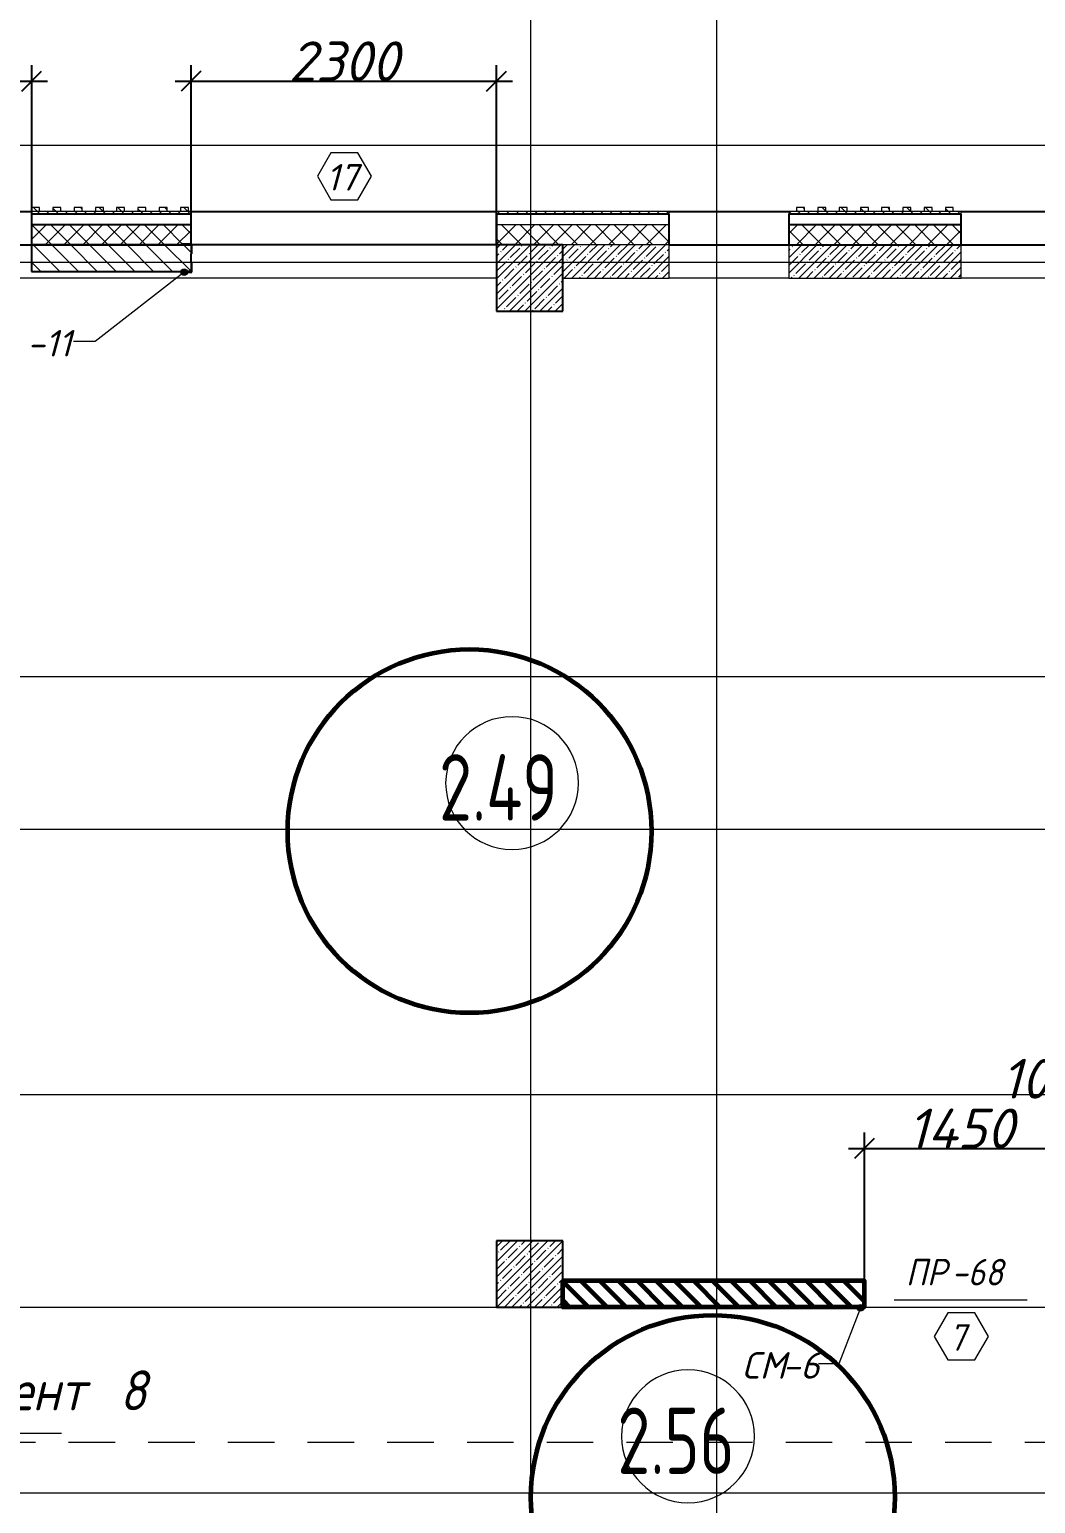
# Model space of a CAD drawing. Header units: millimetres. Extents: x 12986 to 523328, y -9759 to 30092.
# Drawn here: x 341131 to 348706, y 9155 to 20256 of the extents above; entities that cross this region are included whole.
import ezdxf

# ---------------------------------------------------------------- set-up
doc = ezdxf.new("R2010")
doc.units = ezdxf.units.MM
doc.linetypes.add('01 Штриховая _4 мм_', pattern=[600, 350, -250])
doc.layers.add('0)Допникки кружки', color=7, linetype='Continuous', plot=False)
for name, color, linetype, lineweight in [('5) Блок ячеистый', 160, 'Continuous', 60), ('A-ANNO-DIMS', 7, 'Continuous', 9), ('A-ANNO-SYMB', 7, 'Continuous', 9), ('A-AREA-IDEN', 7, 'Continuous', 9), ('A-DETL', 7, 'Continuous', 9), ('A-DETL-3', 7, 'Continuous', 13), ('A-DOOR-IDEN', 7, 'Continuous', 9), ('A-GENM', 7, 'Continuous', 9), ('A-GENM-1', 7, 'Continuous', 25), ('A-GENM-IDEN', 7, 'Continuous', 9), ('A-GLAZ-IDEN', 7, 'Continuous', 9), ('A-WALL-1', 7, 'Continuous', 25), ('A-WALL-FNSH-1', 7, 'Continuous', 9), ('A-WALL-FNSH-2', 7, 'Continuous', 5), ('A-WALL-FNSH-5', 7, 'Continuous', 5), ('A-WALL-PATT-1', 7, 'Continuous', 5), ('G-ANNO-SYMB-1', 7, '01 Штриховая _4 мм_', 9), ('I-WALL', 7, 'Continuous', 5), ('S-COLS', 7, 'Continuous', 9), ('S-COLS-1', 7, 'Continuous', 5), ('S-COLS-2', 7, 'Continuous', 25), ('Оси-1', 7, 'Continuous', 20)]:
    doc.layers.add(name, color=color, linetype=linetype, lineweight=lineweight)
for name, color, linetype, lineweight, true_color in [('A-WALL-3', 7, 'Continuous', 5, 0x000000), ('A-WALL-4', 7, 'Continuous', 25, 0x000000), ('A-WALL-PATT-2', 7, 'Continuous', 5, 0xce0000)]:
    doc.layers.add(name, color=color, linetype=linetype, lineweight=lineweight, true_color=true_color)
doc.styles.add('ISOCPEUR_I_2', font='isocpeui.ttf', dxfattribs={"height": 300})
doc.styles.add('ISOCPEUR_I_3', font='isocpeui.ttf', dxfattribs={"width": 0.9, "height": 200})
doc.styles.add('ISOCPEUR_I_4', font='isocpeui.ttf', dxfattribs={"width": 0.9, "height": 300})
doc.styles.add('СПДС', font='ГОСТ тип А.ttf', dxfattribs={"width": 0.9})
doc.dimstyles.new('ISO-2_0_0_9К_СРЕДНИЙ', dxfattribs={"dimscale": 304.8, "dimtxt": 199.196235, "dimasz": 0.492126, "dimexe": 0.393701, "dimexo": 0, "dimgap": 0, "dimtad": 1, "dimdec": 0, "dimzin": 0, "dimdsep": 46, "dimtxsty": 'ISOCPEUR_I_2', "dimblk1": 'OBLIQUE', "dimblk2": 'OBLIQUE', "dimsah": 1, "dimcen": 0.09, "dimdle": 0.393701, "dimazin": 0, "dimtfac": 1, "dimtdec": 4, "dimtix": 1, "dimtmove": 2, "dimatfit": 3, "dimfxl": 1, "dimtvp": 1, "dimtolj": 1, "dimtzin": 0, "dimarcsym": 2})
doc.dimstyles.new('ISO-2_0_0_9К_СРЕДНИЙ_2', dxfattribs={"dimscale": 304.8, "dimtxt": 199.196235, "dimasz": 0.492126, "dimexe": 0.393701, "dimexo": 0, "dimgap": 0, "dimtad": 1, "dimdec": 0, "dimzin": 0, "dimdsep": 46, "dimtxsty": 'ISOCPEUR_I_2', "dimblk1": 'OBLIQUE', "dimblk2": 'OBLIQUE', "dimsah": 1, "dimcen": 0.09, "dimdle": 0.393701, "dimazin": 0, "dimtfac": 1, "dimtdec": 4, "dimtix": 1, "dimtmove": 0, "dimatfit": 3, "dimfxl": 1, "dimtvp": 1, "dimtolj": 1, "dimtzin": 0, "dimarcsym": 2})
pattern_1 = [(135, (239096.85, -2765.933), (-35.35534, -35.35534), [])]
pattern_2 = [(45, (239096.85, -2765.93), (-70.71068, 70.71068), []), (135, (239096.85, -2765.93), (-70.71068, -70.71068), [])]
pattern_3 = [(45, (239096.85, -2765.93), (-57.024626, 57.024626), []), (45, (239153.876, -2765.93), (-57.024626, 57.024626), [100.806, -20.161, 3.353, -16.808])]
pattern_4 = [(135, (239096.85, -2765.93), (-70.71068, -70.71068), [])]

# ---------------------------------------------------------------- blocks, each defined once
blk = doc.blocks.new('Колонна_Несущая_Прямоугольное сечение - 500х500-29564850-АР1_1_Кладочный план 2 этажа')
at = {"layer": 'S-COLS-1'}
h = blk.add_hatch(dxfattribs=at)
h.set_pattern_fill('FP_51', color=256, style=0, pattern_type=2)
h.set_pattern_definition([(45, (-105800, -21150), (-57.024626, 57.024626), []), (45, (-105742.975, -21150), (-57.024626, 57.024626), [100.806, -20.161, 3.353, -16.808])])
h.paths.add_polyline_path([(-250, -250), (250, -250), (250, 250), (-250, 250)], flags=0)
at = {"layer": 'S-COLS-2'}
for p, q in [((250, 250), (-250, 250)), ((-250, 250), (-250, -250)), ((250, -250), (250, 250)), ((-250, -250), (250, -250))]:
    blk.add_line(p, q, dxfattribs=at)
blk = doc.blocks.new('Фахверк_СКБ_Уголок - Ф-11_200х2500 h-28441216-АР1_1_Кладочный план 2 этажа')
at = {"layer": 'A-GENM-1'}
for p, q in [((200, 156), (125, 156)), ((125, 156), (125, 81)), ((131, 81), (131, 150)), ((131, 150), (200, 150)), ((200, 150), (200, 156)), ((125, 81), (131, 81)), ((131, 19), (125, 19)), ((125, 19), (125, -56)), ((131, -50), (131, 19)), ((125, -56), (200, -56)), ((200, -50), (131, -50)), ((200, -56), (200, -50))]:
    blk.add_line(p, q, dxfattribs=at)
blk = doc.blocks.new('Фахверк_СКБ_Уголок_Тип 2 - СМ-6_200х2180 h-30007491-АР1_1_Кладочный план 2 этажа')
at = {"layer": 'A-GENM-1'}
for p, q in [((125, 156), (125, 81)), ((200, 156), (125, 156)), ((131, 81), (131, 150)), ((131, 150), (200, 150)), ((200, 150), (200, 156)), ((125, 81), (131, 81)), ((131, 19), (125, 19)), ((125, 19), (125, -56)), ((131, -50), (131, 19)), ((125, -56), (200, -56)), ((200, -50), (131, -50)), ((200, -56), (200, -50))]:
    blk.add_line(p, q, dxfattribs=at)
blk = doc.blocks.new('Стойка_Влож_Полоса боковая - Полоса-27101091-АР1_1_Кладочный план 2 этажа')
at = {"layer": 'A-GENM'}
for p, q in [((-5, 85), (0, 85)), ((-5, -85), (-5, 85)), ((0, 31), (0, -31)), ((0, -85), (-5, -85))]:
    blk.add_line(p, q, dxfattribs=at)
blk = doc.blocks.new('_Oblique')
at = {"color": 0, "linetype": 'ByBlock', "lineweight": -2}
blk.add_line((-0.5, -0.5), (0.5, 0.5), dxfattribs=at)
blk = doc.blocks.new('*D2193')
at = {"layer": 'A-ANNO-DIMS', "color": 0, "lineweight": -2, "transparency": 16777216}
for p, q in [((347417, 10842), (347417, 11949)), ((348867, 10842), (348867, 11949)), ((347297, 11829), (348987, 11829))]:
    blk.add_line(p, q, dxfattribs=at)
at = {"layer": 'Defpoints', "color": 0, "transparency": 16777216}
for p in [(348867, 11829), (347417, 10842), (348867, 10842)]:
    blk.add_point(p, dxfattribs=at)
at = {"layer": 'A-ANNO-DIMS', "color": 0, "lineweight": -2, "transparency": 16777216, "xscale": 150, "yscale": 150, "zscale": 150, "rotation": 180}
blk.add_blockref('_Oblique', (347417, 11829), dxfattribs=at)
at = {"layer": 'A-ANNO-DIMS', "color": 0, "lineweight": -2, "transparency": 16777216, "xscale": 150, "yscale": 150, "zscale": 150}
blk.add_blockref('_Oblique', (348867, 11829), dxfattribs=at)
at = {"layer": 'A-ANNO-DIMS', "color": 0, "transparency": 16777216, "insert": (348142, 11979), "char_height": 300, "width": 579.2, "attachment_point": 5, "style": 'ISOCPEUR_I_2'}
blk.add_mtext('\\A1;1450', dxfattribs=at)
blk = doc.blocks.new('*D2194')
at = {"layer": 'A-ANNO-DIMS', "color": 0, "lineweight": -2, "transparency": 16777216}
for p, q in [((348867, 10842), (348867, 11949)), ((348967, 11214), (348967, 11949)), ((348747, 11829), (349087, 11829))]:
    blk.add_line(p, q, dxfattribs=at)
at = {"layer": 'Defpoints', "color": 0, "transparency": 16777216}
for p in [(348967, 11829), (348967, 11214), (348867, 10842)]:
    blk.add_point(p, dxfattribs=at)
at = {"layer": 'A-ANNO-DIMS', "color": 0, "lineweight": -2, "transparency": 16777216, "xscale": 150, "yscale": 150, "zscale": 150, "rotation": 180}
blk.add_blockref('_Oblique', (348867, 11829), dxfattribs=at)
at = {"layer": 'A-ANNO-DIMS', "color": 0, "lineweight": -2, "transparency": 16777216, "xscale": 150, "yscale": 150, "zscale": 150}
blk.add_blockref('_Oblique', (348967, 11829), dxfattribs=at)
at = {"layer": 'A-ANNO-DIMS', "color": 0, "transparency": 16777216, "insert": (348448, 12504), "char_height": 300, "width": 409.12, "attachment_point": 1, "line_spacing_factor": 1.149209, "style": 'ISOCPEUR_I_2'}
blk.add_mtext('\\A1;100', dxfattribs=at)
blk = doc.blocks.new('План этажа - длина полки 8 мм-17663127-АР1_1_Кладочный план 2 этажа')
at = {"layer": 'A-ANNO-SYMB'}
blk.add_line((-4, 0), (4, 0), dxfattribs=at)
blk = doc.blocks.new('*D2332')
at = {"layer": 'A-ANNO-DIMS', "color": 0, "lineweight": -2, "transparency": 16777216}
for p, q in [((340247, 18634), (340247, 19986)), ((341147, 18634), (341147, 19986)), ((340127, 19866), (341267, 19866))]:
    blk.add_line(p, q, dxfattribs=at)
at = {"layer": 'Defpoints', "color": 0, "transparency": 16777216}
for p in [(341147, 19866), (340247, 18634), (341147, 18634)]:
    blk.add_point(p, dxfattribs=at)
at = {"layer": 'A-ANNO-DIMS', "color": 0, "lineweight": -2, "transparency": 16777216, "xscale": 150, "yscale": 150, "zscale": 150, "rotation": 180}
blk.add_blockref('_Oblique', (340247, 19866), dxfattribs=at)
at = {"layer": 'A-ANNO-DIMS', "color": 0, "lineweight": -2, "transparency": 16777216, "xscale": 150, "yscale": 150, "zscale": 150}
blk.add_blockref('_Oblique', (341147, 19866), dxfattribs=at)
at = {"layer": 'A-ANNO-DIMS', "color": 0, "transparency": 16777216, "insert": (340697, 20016), "char_height": 300, "width": 455.09, "attachment_point": 5, "style": 'ISOCPEUR_I_2'}
blk.add_mtext('\\A1;900', dxfattribs=at)
blk = doc.blocks.new('*D2333')
at = {"layer": 'A-ANNO-DIMS', "color": 0, "lineweight": -2, "transparency": 16777216}
for p, q in [((342347, 18634), (342347, 19986)), ((344647, 18634), (344647, 19986)), ((342227, 19866), (344767, 19866))]:
    blk.add_line(p, q, dxfattribs=at)
at = {"layer": 'Defpoints', "color": 0, "transparency": 16777216}
for p in [(344647, 19866), (342347, 18634), (344647, 18634)]:
    blk.add_point(p, dxfattribs=at)
at = {"layer": 'A-ANNO-DIMS', "color": 0, "lineweight": -2, "transparency": 16777216, "xscale": 150, "yscale": 150, "zscale": 150, "rotation": 180}
blk.add_blockref('_Oblique', (342347, 19866), dxfattribs=at)
at = {"layer": 'A-ANNO-DIMS', "color": 0, "lineweight": -2, "transparency": 16777216, "xscale": 150, "yscale": 150, "zscale": 150}
blk.add_blockref('_Oblique', (344647, 19866), dxfattribs=at)
at = {"layer": 'A-ANNO-DIMS', "color": 0, "transparency": 16777216, "insert": (343497, 20016), "char_height": 300, "width": 606.78, "attachment_point": 5, "style": 'ISOCPEUR_I_2'}
blk.add_mtext('\\A1;2300', dxfattribs=at)
blk = doc.blocks.new('AAR_СКБ_Марка_Двери_Перемычка и проем - Марка перемычки и проема-25306769-АР1_1_Кладочный план 2 этажа')
at = {"layer": 'A-DOOR-IDEN'}
for p, q in [((-5, 0), (5, 0)), ((-0.97, -0.98), (-1.99, -2.75)), ((1.07, -0.98), (-0.97, -0.98)), ((2.09, -2.75), (1.07, -0.98)), ((-1.99, -2.75), (-0.97, -4.51)), ((1.07, -4.51), (2.09, -2.75)), ((-0.97, -4.51), (1.07, -4.51))]:
    blk.add_line(p, q, dxfattribs=at)
blk = doc.blocks.new('AAR_СКБ_Марка_Окна_Перемычка и проем - Марка проема-25443838-АР1_1_Кладочный план 2 этажа')
at = {"layer": 'A-GLAZ-IDEN'}
for p, q in [((-0.97, -0.98), (-1.99, -2.75)), ((1.07, -0.98), (-0.97, -0.98)), ((2.09, -2.75), (1.07, -0.98)), ((-1.99, -2.75), (-0.97, -4.51)), ((1.07, -4.51), (2.09, -2.75)), ((-0.97, -4.51), (1.07, -4.51))]:
    blk.add_line(p, q, dxfattribs=at)
blk = doc.blocks.new('Марка_Помещения - Номер-25198446-Объем проектирования 2 этажа')
at = {"layer": 'A-AREA-IDEN'}
for start, end in [(360, 180), (180, 360)]:
    blk.add_arc((0, 0), 2.5, start, end, dxfattribs=at)

msp = doc.modelspace()

# ---------------------------------------------------------------- hatches: boundary and pattern name
at = {"layer": '5) Блок ячеистый'}
h = msp.add_hatch(dxfattribs=at)
h.set_pattern_fill('FP_22', color=256, style=0, pattern_type=2)
h.set_pattern_definition(pattern_4)
h.paths.add_polyline_path([(347416.85081, 10634.06731), (347416.85081, 10834.06731), (345146.85081, 10834.06731), (345146.85081, 10634.06731), (347347.85081, 10634.06731)], flags=0)
h.paths.add_polyline_path([(348866.85081, 10634.06731), (349646.85081, 10634.06731), (349646.85081, 10834.06731), (348866.85081, 10834.06731), (348866.85081, 10703.06731)], flags=0)
at = {"layer": 'A-GENM-IDEN'}
h = msp.add_hatch(color=256, dxfattribs=at)
edge = h.paths.add_edge_path(flags=0)
edge.add_arc((342294.73444, 18428.06731), 25, 0, 360)
h = msp.add_hatch(color=256, dxfattribs=at)
edge = h.paths.add_edge_path(flags=0)
edge.add_arc((347387.85081, 10628.06731), 25, 0, 360)
at = {"layer": 'A-WALL-PATT-1'}
h = msp.add_hatch(dxfattribs=at)
h.set_pattern_fill('FP_23', color=256, style=0, pattern_type=2)
h.set_pattern_definition(pattern_1)
h.paths.add_polyline_path([(356997.2995, 18864.06731), (356997.74819, 18864.06731), (356997.2995, 18884.06731)], flags=0)
h.paths.add_polyline_path([(364426.85081, 18864.06731), (364426.85081, 18884.06731), (359247.06777, 18884.06731), (359247.06777, 18864.06731), (364406.85081, 18864.06731)], flags=0)
h.paths.add_polyline_path([(351246.85083, 18864.06731), (352397.2995, 18864.06731), (352397.2995, 18884.06731), (351246.85083, 18884.06731)], flags=0)
h.paths.add_polyline_path([(350346.29949, 18864.06731), (350346.85083, 18864.06731), (350346.29949, 18884.06731)], flags=0)
h.paths.add_polyline_path([(344647.06777, 18864.06731), (345947.2995, 18864.06731), (345947.2995, 18884.06731), (344647.06777, 18884.06731)], flags=0)
h.paths.add_polyline_path([(332386.85081, 18864.06731), (332406.85081, 18864.06731), (332406.85081, 18884.06731), (332386.85081, 18884.06731)], flags=0)
h.paths.add_polyline_path([(335686.85081, 18864.06731), (340246.85081, 18864.06731), (340246.85081, 18884.06731), (335686.85081, 18884.06731)], flags=0)
h = msp.add_hatch(dxfattribs=at)
h.set_pattern_fill('FP_23', color=256, style=0, pattern_type=2)
h.set_pattern_definition(pattern_1)
h.paths.add_polyline_path([(341206.85081, 18884.06731), (341206.85081, 18914.06731), (341146.85081, 18914.06731), (341146.85081, 18884.06731)], flags=0)
h = msp.add_hatch(dxfattribs=at)
h.set_pattern_fill('FP_23', color=256, style=0, pattern_type=2)
h.set_pattern_definition(pattern_1)
h.paths.add_polyline_path([(356097.08254, 18864.06731), (356097.08254, 18884.06731), (354697.2995, 18884.06731), (354697.2995, 18864.06731)], flags=0)
h.paths.add_polyline_path([(341146.85081, 18864.06731), (342347.06777, 18864.06731), (342347.06777, 18884.06731), (341146.85081, 18884.06731)], flags=0)
h.paths.add_polyline_path([(346848.29951, 18864.06731), (348147.2995, 18864.06731), (348147.2995, 18884.06731), (346848.29951, 18884.06731)], flags=0)
h = msp.add_hatch(dxfattribs=at)
h.set_pattern_fill('FP_23', color=256, style=0, pattern_type=2)
h.set_pattern_definition(pattern_1)
h.paths.add_polyline_path([(341366.85081, 18884.06731), (341366.85081, 18914.06731), (341306.85081, 18914.06731), (341306.85081, 18884.06731)], flags=0)
h = msp.add_hatch(dxfattribs=at)
h.set_pattern_fill('FP_23', color=256, style=0, pattern_type=2)
h.set_pattern_definition(pattern_1)
h.paths.add_polyline_path([(341526.85081, 18884.06731), (341526.85081, 18914.06731), (341466.85081, 18914.06731), (341466.85081, 18884.06731)], flags=0)
h = msp.add_hatch(dxfattribs=at)
h.set_pattern_fill('FP_23', color=256, style=0, pattern_type=2)
h.set_pattern_definition(pattern_1)
h.paths.add_polyline_path([(341626.85081, 18884.06731), (341686.85081, 18884.06731), (341686.85081, 18914.06731), (341626.85081, 18914.06731)], flags=0)
h = msp.add_hatch(dxfattribs=at)
h.set_pattern_fill('FP_23', color=256, style=0, pattern_type=2)
h.set_pattern_definition(pattern_1)
h.paths.add_polyline_path([(341846.85081, 18884.06731), (341846.85081, 18914.06731), (341786.85081, 18914.06731), (341786.85081, 18884.06731)], flags=0)
h = msp.add_hatch(dxfattribs=at)
h.set_pattern_fill('FP_23', color=256, style=0, pattern_type=2)
h.set_pattern_definition(pattern_1)
h.paths.add_polyline_path([(342006.85081, 18884.06731), (342006.85081, 18914.06731), (341946.85081, 18914.06731), (341946.85081, 18884.06731)], flags=0)
h = msp.add_hatch(dxfattribs=at)
h.set_pattern_fill('FP_23', color=256, style=0, pattern_type=2)
h.set_pattern_definition(pattern_1)
h.paths.add_polyline_path([(342166.85081, 18884.06731), (342166.85081, 18914.06731), (342106.85081, 18914.06731), (342106.85081, 18884.06731)], flags=0)
h = msp.add_hatch(dxfattribs=at)
h.set_pattern_fill('FP_23', color=256, style=0, pattern_type=2)
h.set_pattern_definition(pattern_1)
h.paths.add_polyline_path([(342326.85081, 18884.06731), (342326.85081, 18914.06731), (342266.85081, 18914.06731), (342266.85081, 18884.06731)], flags=0)
h = msp.add_hatch(dxfattribs=at)
h.set_pattern_fill('FP_23', color=256, style=0, pattern_type=2)
h.set_pattern_definition(pattern_1)
h.paths.add_polyline_path([(346967.08254, 18884.06731), (346967.08254, 18914.06731), (346907.08254, 18914.06731), (346907.08254, 18884.06731)], flags=0)
h = msp.add_hatch(dxfattribs=at)
h.set_pattern_fill('FP_23', color=256, style=0, pattern_type=2)
h.set_pattern_definition(pattern_1)
h.paths.add_polyline_path([(347067.08254, 18884.06731), (347127.08254, 18884.06731), (347127.08254, 18914.06731), (347067.08254, 18914.06731)], flags=0)
h = msp.add_hatch(dxfattribs=at)
h.set_pattern_fill('FP_23', color=256, style=0, pattern_type=2)
h.set_pattern_definition(pattern_1)
h.paths.add_polyline_path([(347227.08254, 18884.06731), (347287.08254, 18884.06731), (347287.08254, 18914.06731), (347227.08254, 18914.06731)], flags=0)
h = msp.add_hatch(dxfattribs=at)
h.set_pattern_fill('FP_23', color=256, style=0, pattern_type=2)
h.set_pattern_definition(pattern_1)
h.paths.add_polyline_path([(347447.08254, 18884.06731), (347447.08254, 18914.06731), (347387.08254, 18914.06731), (347387.08254, 18884.06731)], flags=0)
h = msp.add_hatch(dxfattribs=at)
h.set_pattern_fill('FP_23', color=256, style=0, pattern_type=2)
h.set_pattern_definition(pattern_1)
h.paths.add_polyline_path([(347547.08254, 18884.06731), (347607.08254, 18884.06731), (347607.08254, 18914.06731), (347547.08254, 18914.06731)], flags=0)
h = msp.add_hatch(dxfattribs=at)
h.set_pattern_fill('FP_23', color=256, style=0, pattern_type=2)
h.set_pattern_definition(pattern_1)
h.paths.add_polyline_path([(347767.08254, 18884.06731), (347767.08254, 18914.06731), (347707.08254, 18914.06731), (347707.08254, 18884.06731)], flags=0)
h = msp.add_hatch(dxfattribs=at)
h.set_pattern_fill('FP_23', color=256, style=0, pattern_type=2)
h.set_pattern_definition(pattern_1)
h.paths.add_polyline_path([(347867.08254, 18884.06731), (347927.08254, 18884.06731), (347927.08254, 18914.06731), (347867.08254, 18914.06731)], flags=0)
h = msp.add_hatch(dxfattribs=at)
h.set_pattern_fill('FP_23', color=256, style=0, pattern_type=2)
h.set_pattern_definition(pattern_1)
h.paths.add_polyline_path([(348087.08254, 18884.06731), (348087.08254, 18914.06731), (348027.08254, 18914.06731), (348027.08254, 18884.06731)], flags=0)
h = msp.add_hatch(dxfattribs=at)
h.set_pattern_fill('FP_11', color=256, style=0, pattern_type=2)
h.set_pattern_definition(pattern_2)
h.paths.add_polyline_path([(364176.85081, 18634.06731), (364326.85081, 18634.06731), (364326.85081, 18784.06731), (359247.06777, 18784.06731), (359247.06777, 18634.06731), (363110.75706, 18634.06731)], flags=0)
h.paths.add_polyline_path([(352397.2995, 18634.06731), (352397.2995, 18784.06731), (351246.85083, 18784.06731), (351246.85083, 18634.06731)], flags=0)
h.paths.add_polyline_path([(350346.29949, 18634.06731), (350346.85083, 18634.06731), (350346.29949, 18754.79567)], flags=0)
h.paths.add_polyline_path([(356997.2995, 18634.06731), (356997.74819, 18634.06731), (356997.2995, 18754.79567)], flags=0)
h.paths.add_polyline_path([(356097.08254, 18634.06731), (356097.2995, 18634.06731), (356097.08254, 18754.79567)], flags=0)
h.paths.add_polyline_path([(345146.85081, 18634.06731), (345947.2995, 18634.06731), (345947.2995, 18784.06731), (344647.06777, 18784.06731), (344647.06777, 18634.06731)], flags=0)
h.paths.add_polyline_path([(339676.85081, 18634.06731), (340177.85081, 18634.06731), (340177.85081, 18640.06731), (340246.85081, 18640.06731), (340246.85081, 18784.06731), (335686.85081, 18784.06731), (335686.85081, 18634.06731), (338594.50706, 18634.06731)], flags=0)
h.paths.add_polyline_path([(332406.85081, 18634.06731), (332406.85081, 18784.06731), (332176.85081, 18784.06731), (332176.85081, 18634.06731)], flags=0)
h = msp.add_hatch(dxfattribs=at)
h.set_pattern_fill('FP_11', color=256, style=0, pattern_type=2)
h.set_pattern_definition(pattern_2)
h.paths.add_polyline_path([(356097.08254, 18634.06731), (356097.08254, 18784.06731), (354697.2995, 18784.06731), (354697.2995, 18634.06731), (355197.2995, 18634.06731)], flags=0)
h.paths.add_polyline_path([(348147.2995, 18634.06731), (348147.2995, 18784.06731), (346848.29951, 18784.06731), (346848.29951, 18634.06731), (347788.10081, 18634.06731)], flags=0)
h.paths.add_polyline_path([(341146.85081, 18634.06731), (342278.06777, 18634.06731), (342278.06777, 18640.06731), (342347.06777, 18640.06731), (342347.06777, 18784.06731), (341146.85081, 18784.06731), (341146.85081, 18754.79567)], flags=0)
h = msp.add_hatch(dxfattribs=at)
h.set_pattern_fill('FP_7', color=256, style=0, pattern_type=2)
h.set_pattern_definition(pattern_3)
h.paths.add_polyline_path([(349446.85081, 18384.06731), (349446.85081, 18634.06731), (349047.2995, 18634.06731), (349047.2995, 18384.06731)], flags=0)
h.paths.add_polyline_path([(345947.2995, 18384.06731), (345947.2995, 18634.06731), (345146.85081, 18634.06731), (345146.85081, 18384.06731)], flags=0)
h.paths.add_polyline_path([(348147.2995, 18384.06731), (348147.2995, 18634.06731), (346847.2995, 18634.06731), (346847.2995, 18384.06731), (347788.10081, 18384.06731)], flags=0)
at = {"layer": 'A-WALL-PATT-2'}
h = msp.add_hatch(dxfattribs=at)
h.set_pattern_fill('FP_22', color=256, style=0, pattern_type=2)
h.set_pattern_definition(pattern_4)
h.paths.add_polyline_path([(341146.85081, 18434.06731), (342347.06777, 18434.06731), (342347.06777, 18634.06731), (341146.85081, 18634.06731)], flags=0)
h.paths.add_polyline_path([(339896.85081, 18434.06731), (340246.85081, 18434.06731), (340246.85081, 18634.06731), (339896.85081, 18634.06731), (339896.85081, 18565.06731)], flags=0)
at = {"layer": 'S-COLS-1'}
h = msp.add_hatch(dxfattribs=at)
h.set_pattern_fill('FP_7', color=256, style=0, pattern_type=2)
h.set_pattern_definition(pattern_3)
h.paths.add_polyline_path([(344646.85081, 10634.06731), (345146.85081, 10634.06731), (345146.85081, 11134.06731), (344646.85081, 11134.06731)], flags=0)

# ---------------------------------------------------------------- linework, layer by layer
at = {"layer": '0)Допникки кружки', "color": 6, "lineweight": 60}
for centre in [(344444.23644, 14218.45293), (346276.23641, 9203.45294)]:
    msp.add_circle(centre, 1369.38563, dxfattribs=at)
at = {"layer": '5) Блок ячеистый'}
msp.add_lwpolyline([(345146.85081, 10834.06731), (347416.85081, 10834.06731), (347416.85081, 10634.06731), (345146.85081, 10634.06731)], close=True, dxfattribs=at)
at = {"layer": 'A-DETL'}
for p, q in [((345947.2995, 18784.06731), (344647.06777, 18784.06731)), ((346848.29951, 18784.06731), (346847.2995, 18784.06731))]:
    msp.add_line(p, q, dxfattribs=at)
at = {"layer": 'A-DETL-3'}
msp.add_line((341146.85081, 18884.06731), (341146.85081, 19884.06731), dxfattribs=at)
at = {"layer": 'A-GENM-IDEN'}
for p, q in [((342294.73444, 18428.06731), (341624.217, 17905.07372)), ((341624.217, 17905.07372), (341461.67821, 17905.07372)), ((347387.85081, 10628.06731), (347223.6954, 10207.53883)), ((347223.6954, 10207.53883), (347071.95096, 10207.53883))]:
    msp.add_line(p, q, dxfattribs=at)
for centre in [(342294.73444, 18428.06731), (347387.85081, 10628.06731)]:
    msp.add_circle(centre, 25, dxfattribs=at)
at = {"layer": 'A-WALL-1'}
for p, q in [((342278.06777, 18634.06731), (341146.85081, 18634.06731)), ((341146.85081, 18634.06731), (341146.85081, 18434.06731)), ((342347.06777, 18503.06731), (342347.06777, 18565.06731)), ((341146.85081, 18434.06731), (342278.06777, 18434.06731))]:
    msp.add_line(p, q, dxfattribs=at)
at = {"layer": 'A-WALL-3'}
for p, q in [((345947.2995, 18634.06731), (345146.85081, 18634.06731)), ((345947.2995, 18384.06731), (345947.2995, 18634.06731)), ((348147.2995, 18634.06731), (346847.2995, 18634.06731)), ((346847.2995, 18634.06731), (346847.2995, 18384.06731)), ((348147.2995, 18384.06731), (348147.2995, 18634.06731)), ((345146.85081, 18384.06731), (345947.2995, 18384.06731)), ((346847.2995, 18384.06731), (348147.2995, 18384.06731))]:
    msp.add_line(p, q, dxfattribs=at)
at = {"layer": 'A-WALL-4'}
for p, q in [((340246.85081, 18884.06731), (341146.85081, 18884.06731)), ((342347.06777, 18884.06731), (344647.06777, 18884.06731)), ((345947.2995, 18884.06731), (346847.2995, 18884.06731)), ((348147.2995, 18884.06731), (349046.85083, 18884.06731)), ((341146.85081, 18864.06731), (341146.85081, 18634.06731)), ((342347.06777, 18864.06731), (341146.85081, 18864.06731)), ((342347.06777, 18784.06731), (341146.85081, 18784.06731)), ((342347.06777, 18640.06731), (342347.06777, 18864.06731)), ((344647.06777, 18864.06731), (344647.06777, 18634.06731)), ((345947.2995, 18864.06731), (344647.06777, 18864.06731)), ((345947.2995, 18634.06731), (345947.2995, 18864.06731)), ((346847.2995, 18864.06731), (346847.2995, 18634.06731)), ((348147.2995, 18864.06731), (346847.2995, 18864.06731)), ((348147.2995, 18784.06731), (346848.29951, 18784.06731)), ((348147.2995, 18634.06731), (348147.2995, 18864.06731)), ((340252.85081, 18634.06731), (342278.06777, 18634.06731)), ((344646.85081, 18634.06731), (342353.06777, 18634.06731)), ((345947.2995, 18634.06731), (349047.2995, 18634.06731))]:
    msp.add_line(p, q, dxfattribs=at)
at = {"layer": 'A-WALL-FNSH-1'}
for p, q in [((342347.06777, 18884.06731), (341146.85081, 18884.06731)), ((341146.85081, 18884.06731), (341146.85081, 18864.06731)), ((342347.06777, 18864.06731), (342347.06777, 18884.06731)), ((345947.2995, 18884.06731), (344647.06777, 18884.06731)), ((344647.06777, 18884.06731), (344647.06777, 18864.06731)), ((345947.2995, 18864.06731), (345947.2995, 18884.06731)), ((346847.2995, 18884.06731), (346847.2995, 18864.06731)), ((348147.2995, 18884.06731), (346847.2995, 18884.06731)), ((348147.2995, 18864.06731), (348147.2995, 18884.06731))]:
    msp.add_line(p, q, dxfattribs=at)
at = {"layer": 'A-WALL-FNSH-2'}
for p, q in [((347347.85081, 10834.06731), (345146.85081, 10834.06731)), ((345146.85081, 10834.06731), (345146.85081, 10634.06731)), ((347416.85081, 10703.06731), (347416.85081, 10765.06731)), ((345146.85081, 10634.06731), (347347.85081, 10634.06731))]:
    msp.add_line(p, q, dxfattribs=at)
at = {"layer": 'A-WALL-FNSH-5'}
for p, q in [((341206.85081, 18914.06731), (341146.85081, 18914.06731)), ((341146.85081, 18914.06731), (341146.85081, 18884.06731)), ((341206.85081, 18884.06731), (341206.85081, 18914.06731)), ((341366.85081, 18914.06731), (341306.85081, 18914.06731)), ((341306.85081, 18914.06731), (341306.85081, 18884.06731)), ((341366.85081, 18884.06731), (341366.85081, 18914.06731)), ((341526.85081, 18914.06731), (341466.85081, 18914.06731)), ((341466.85081, 18914.06731), (341466.85081, 18884.06731)), ((341526.85081, 18884.06731), (341526.85081, 18914.06731)), ((341686.85081, 18914.06731), (341626.85081, 18914.06731)), ((341626.85081, 18914.06731), (341626.85081, 18884.06731)), ((341686.85081, 18884.06731), (341686.85081, 18914.06731)), ((341846.85081, 18914.06731), (341786.85081, 18914.06731)), ((341786.85081, 18914.06731), (341786.85081, 18884.06731)), ((341846.85081, 18884.06731), (341846.85081, 18914.06731)), ((342006.85081, 18914.06731), (341946.85081, 18914.06731)), ((341946.85081, 18914.06731), (341946.85081, 18884.06731)), ((342006.85081, 18884.06731), (342006.85081, 18914.06731)), ((342166.85081, 18914.06731), (342106.85081, 18914.06731)), ((342106.85081, 18914.06731), (342106.85081, 18884.06731)), ((342166.85081, 18884.06731), (342166.85081, 18914.06731)), ((342326.85081, 18914.06731), (342266.85081, 18914.06731)), ((342266.85081, 18914.06731), (342266.85081, 18884.06731)), ((342326.85081, 18884.06731), (342326.85081, 18914.06731)), ((346967.08254, 18914.06731), (346907.08254, 18914.06731)), ((346907.08254, 18914.06731), (346907.08254, 18884.06731)), ((346967.08254, 18884.06731), (346967.08254, 18914.06731)), ((347127.08254, 18914.06731), (347067.08254, 18914.06731)), ((347067.08254, 18914.06731), (347067.08254, 18884.06731)), ((347127.08254, 18884.06731), (347127.08254, 18914.06731)), ((347287.08254, 18914.06731), (347227.08254, 18914.06731)), ((347227.08254, 18914.06731), (347227.08254, 18884.06731)), ((347287.08254, 18884.06731), (347287.08254, 18914.06731)), ((347447.08254, 18914.06731), (347387.08254, 18914.06731)), ((347387.08254, 18914.06731), (347387.08254, 18884.06731)), ((347447.08254, 18884.06731), (347447.08254, 18914.06731)), ((347607.08254, 18914.06731), (347547.08254, 18914.06731)), ((347547.08254, 18914.06731), (347547.08254, 18884.06731)), ((347607.08254, 18884.06731), (347607.08254, 18914.06731)), ((347767.08254, 18914.06731), (347707.08254, 18914.06731)), ((347707.08254, 18914.06731), (347707.08254, 18884.06731)), ((347767.08254, 18884.06731), (347767.08254, 18914.06731)), ((347927.08254, 18914.06731), (347867.08254, 18914.06731)), ((347867.08254, 18914.06731), (347867.08254, 18884.06731)), ((347927.08254, 18884.06731), (347927.08254, 18914.06731)), ((348087.08254, 18914.06731), (348027.08254, 18914.06731)), ((348027.08254, 18914.06731), (348027.08254, 18884.06731)), ((348087.08254, 18884.06731), (348087.08254, 18914.06731))]:
    msp.add_line(p, q, dxfattribs=at)
at = {"layer": 'G-ANNO-SYMB-1'}
msp.add_line((282025.05495, 9617.34578), (365873.70751, 9617.34578), dxfattribs=at)
at = {"layer": 'I-WALL'}
for p, q in [((340252.85081, 18634.06731), (341146.85081, 18634.06731)), ((342353.06777, 18634.06731), (344646.85081, 18634.06731)), ((344646.85081, 18384.06731), (339896.85081, 18384.06731)), ((346847.2995, 18384.06731), (345947.2995, 18384.06731)), ((349047.2995, 18384.06731), (348147.2995, 18384.06731))]:
    msp.add_line(p, q, dxfattribs=at)
at = {"layer": 'S-COLS-2'}
for p, q in [((345146.85081, 11134.06731), (344646.85081, 11134.06731)), ((344646.85081, 11134.06731), (344646.85081, 10634.06731)), ((345146.85081, 10634.06731), (345146.85081, 11134.06731)), ((344646.85081, 10634.06731), (345146.85081, 10634.06731))]:
    msp.add_line(p, q, dxfattribs=at)
at = {"layer": 'Оси-1'}
for p, q in [((344906.85078, -6915.9327), (344906.85078, 25871.01046)), ((346306.85078, -6915.9327), (346306.85078, 25871.01046)), ((234936.85079, 19384.06737), (365048.47884, 19384.06737)), ((234936.85079, 18504.0673), (365048.47884, 18504.0673)), ((234936.85079, 15384.06737), (365048.47884, 15384.06737)), ((234936.85079, 14234.06737), (365048.47884, 14234.06737)), ((234936.85079, 12234.0673), (365048.47884, 12234.0673)), ((234936.85079, 10634.0673), (365048.47884, 10634.0673)), ((234936.85079, 9234.0673), (365048.47884, 9234.0673))]:
    msp.add_line(p, q, dxfattribs=at)

# ---------------------------------------------------------------- block references
at = {"layer": 'A-ANNO-SYMB', "xscale": 99.99999999999993, "yscale": 99.99999999999993, "zscale": 99.99999999999993}
msp.add_blockref('План этажа - длина полки 8 мм-17663127-АР1_1_Кладочный план 2 этажа', (340970.53699, 9683.67171), dxfattribs=at)
at = {"layer": 'A-AREA-IDEN', "xscale": 199.9999999999999, "yscale": 199.9999999999999, "zscale": 199.9999999999999}
for p in [(344764.2994, 14580.53801), (346089.09035, 9660.62457)]:
    msp.add_blockref('Марка_Помещения - Номер-25198446-Объем проектирования 2 этажа', p, dxfattribs=at)
at = {"layer": 'A-DOOR-IDEN', "xscale": 99.99999999999993, "yscale": 99.99999999999993, "zscale": 99.99999999999993}
msp.add_blockref('AAR_СКБ_Марка_Двери_Перемычка и проем - Марка перемычки и проема-25306769-АР1_1_Кладочный план 2 этажа', (348141.85081, 10687.83455), dxfattribs=at)
at = {"layer": 'A-GENM', "rotation": 180}
msp.add_blockref('Стойка_Влож_Полоса боковая - Полоса-27101091-АР1_1_Кладочный план 2 этажа', (347422.85081, 10734.06731), dxfattribs=at)
at = {"layer": 'A-GENM-1', "rotation": 180}
for name, p in [('Фахверк_СКБ_Уголок - Ф-11_200х2500 h-28441216-АР1_1_Кладочный план 2 этажа', (342478.06777, 18584.06731)), ('Фахверк_СКБ_Уголок_Тип 2 - СМ-6_200х2180 h-30007491-АР1_1_Кладочный план 2 этажа', (347547.85081, 10784.06731))]:
    msp.add_blockref(name, p, dxfattribs=at)
at = {"layer": 'A-GLAZ-IDEN', "xscale": 99.99999999999993, "yscale": 99.99999999999993, "zscale": 99.99999999999993}
msp.add_blockref('AAR_СКБ_Марка_Окна_Перемычка и проем - Марка проема-25443838-АР1_1_Кладочный план 2 этажа', (343497.06777, 19425.04733), dxfattribs=at)
at = {"layer": 'S-COLS'}
msp.add_blockref('Колонна_Несущая_Прямоугольное сечение - 500х500-29564850-АР1_1_Кладочный план 2 этажа', (344896.85081, 18384.06731), dxfattribs=at)

# ---------------------------------------------------------------- texts
at = {"layer": 'A-ANNO-SYMB', "char_height": 300, "attachment_point": 1, "style": 'ISOCPEUR_I_3'}
for s, insert, width in [('Фрагмент', (339916.54034, 10157.02668), 2085.1891875), (' 8', (341636.99346, 10157.02668), 432.91125)]:
    msp.add_mtext(s, dxfattribs=dict(at, insert=insert, width=width))
at = {"layer": 'A-AREA-IDEN', "char_height": 500, "attachment_point": 1, "style": 'СПДС'}
for s, insert, width in [('2.49', (344214.8331, 14797.65662), 1370.885625), ('2.56', (345557.62405, 9877.74317), 1327.5945)]:
    msp.add_mtext(s, dxfattribs=dict(at, insert=insert, width=width))
at = {"layer": 'A-DOOR-IDEN', "insert": (348055.65229, 10505.19318), "char_height": 200, "width": 158.734125, "attachment_point": 1, "style": 'ISOCPEUR_I_2'}
msp.add_mtext('\\fISOCPEUR|b0|i1|c204|p34|;\\W.9;7', dxfattribs=at)
at = {"layer": 'A-GENM-IDEN', "char_height": 200, "attachment_point": 1}
for s, insert, width, style in [('-11', (341109.94372, 17992.6883), 389.620125, 'ISOCPEUR_I_2'), ('-11', (341109.94372, 17992.6883), 389.620125, 'ISOCPEUR_I_2'), ('ПР', (347729.56588, 10997.12341), 416.8775, 'ISOCPEUR_I_4'), ('-68', (348073.52422, 10997.12341), 529.11375, 'ISOCPEUR_I_4'), ('СМ', (346494.49783, 10295.15341), 367.9745625, 'ISOCPEUR_I_2'), ('-6', (346798.10721, 10295.15341), 317.46825, 'ISOCPEUR_I_2')]:
    msp.add_mtext(s, dxfattribs=dict(at, insert=insert, width=width, style=style))
at = {"layer": 'A-GLAZ-IDEN', "insert": (343363.16925, 19242.40595), "char_height": 200, "width": 274.177125, "attachment_point": 1, "style": 'ISOCPEUR_I_2'}
msp.add_mtext('17', dxfattribs=at)

# ---------------------------------------------------------------- dimensions: what is measured, and where the dimension line sits
at = {"layer": 'A-ANNO-DIMS'}
for base, p1, p2, override, picture, middle in [((341146.85081, 19865.6758), (340246.85081, 18634.06731), (341146.85081, 18634.06731), {"dimpost": '<>', "dimfxl": 900}, '*D2332', (340696.85081, 20015.6758)), ((344646.85081, 19865.6758), (342347.06777, 18634.06731), (344646.85081, 18634.06731), {"dimpost": '<>', "dimfxl": 2299.78304}, '*D2333', (343496.95929, 20015.6758)), ((348866.85081, 11829.45141), (347416.85081, 10842.06731), (348866.85081, 10842.06731), {"dimpost": '<>', "dimfxl": 1450}, '*D2193', (348141.85081, 11979.45141))]:
    dim = msp.add_linear_dim(base=base, p1=p1, p2=p2, dimstyle='ISO-2_0_0_9К_СРЕДНИЙ_2', override=override, dxfattribs=at)
    dim.commit()
    dim.dimension.update_dxf_attribs({"geometry": picture, "text_midpoint": middle})
dim = msp.add_linear_dim(base=(348966.85081, 11829.45141), p1=(348866.85081, 10842.06731), p2=(348966.85081, 11214.06731), dimstyle='ISO-2_0_0_9К_СРЕДНИЙ', override={"dimpost": '<>', "dimfxl": 385.206438}, dxfattribs=at)
dim.commit()
dim.dimension.update_dxf_attribs({"geometry": '*D2194', "text_midpoint": (348652.89716, 12303.50691), "dimtype": 160})

doc.saveas('drawing.dxf')
